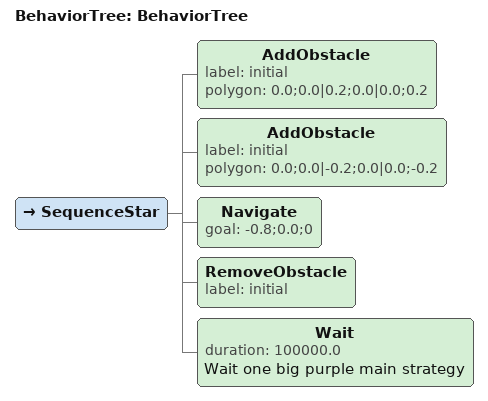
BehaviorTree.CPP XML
<root main_tree_to_execute="BehaviorTree">
    <BehaviorTree ID="BehaviorTree">
        <SequenceStar>
            <AddObstacle label="initial" polygon="0.0;0.0|0.2;0.0|0.0;0.2" />
            <AddObstacle label="initial" polygon="0.0;0.0|-0.2;0.0|0.0;-0.2" />
            <Navigate goal="-0.8;0.0;0" />
            <RemoveObstacle label="initial" />

            <Wait duration="100000.0" name="Wait one big purple main strategy" />
        </SequenceStar>
    </BehaviorTree>
</root>
